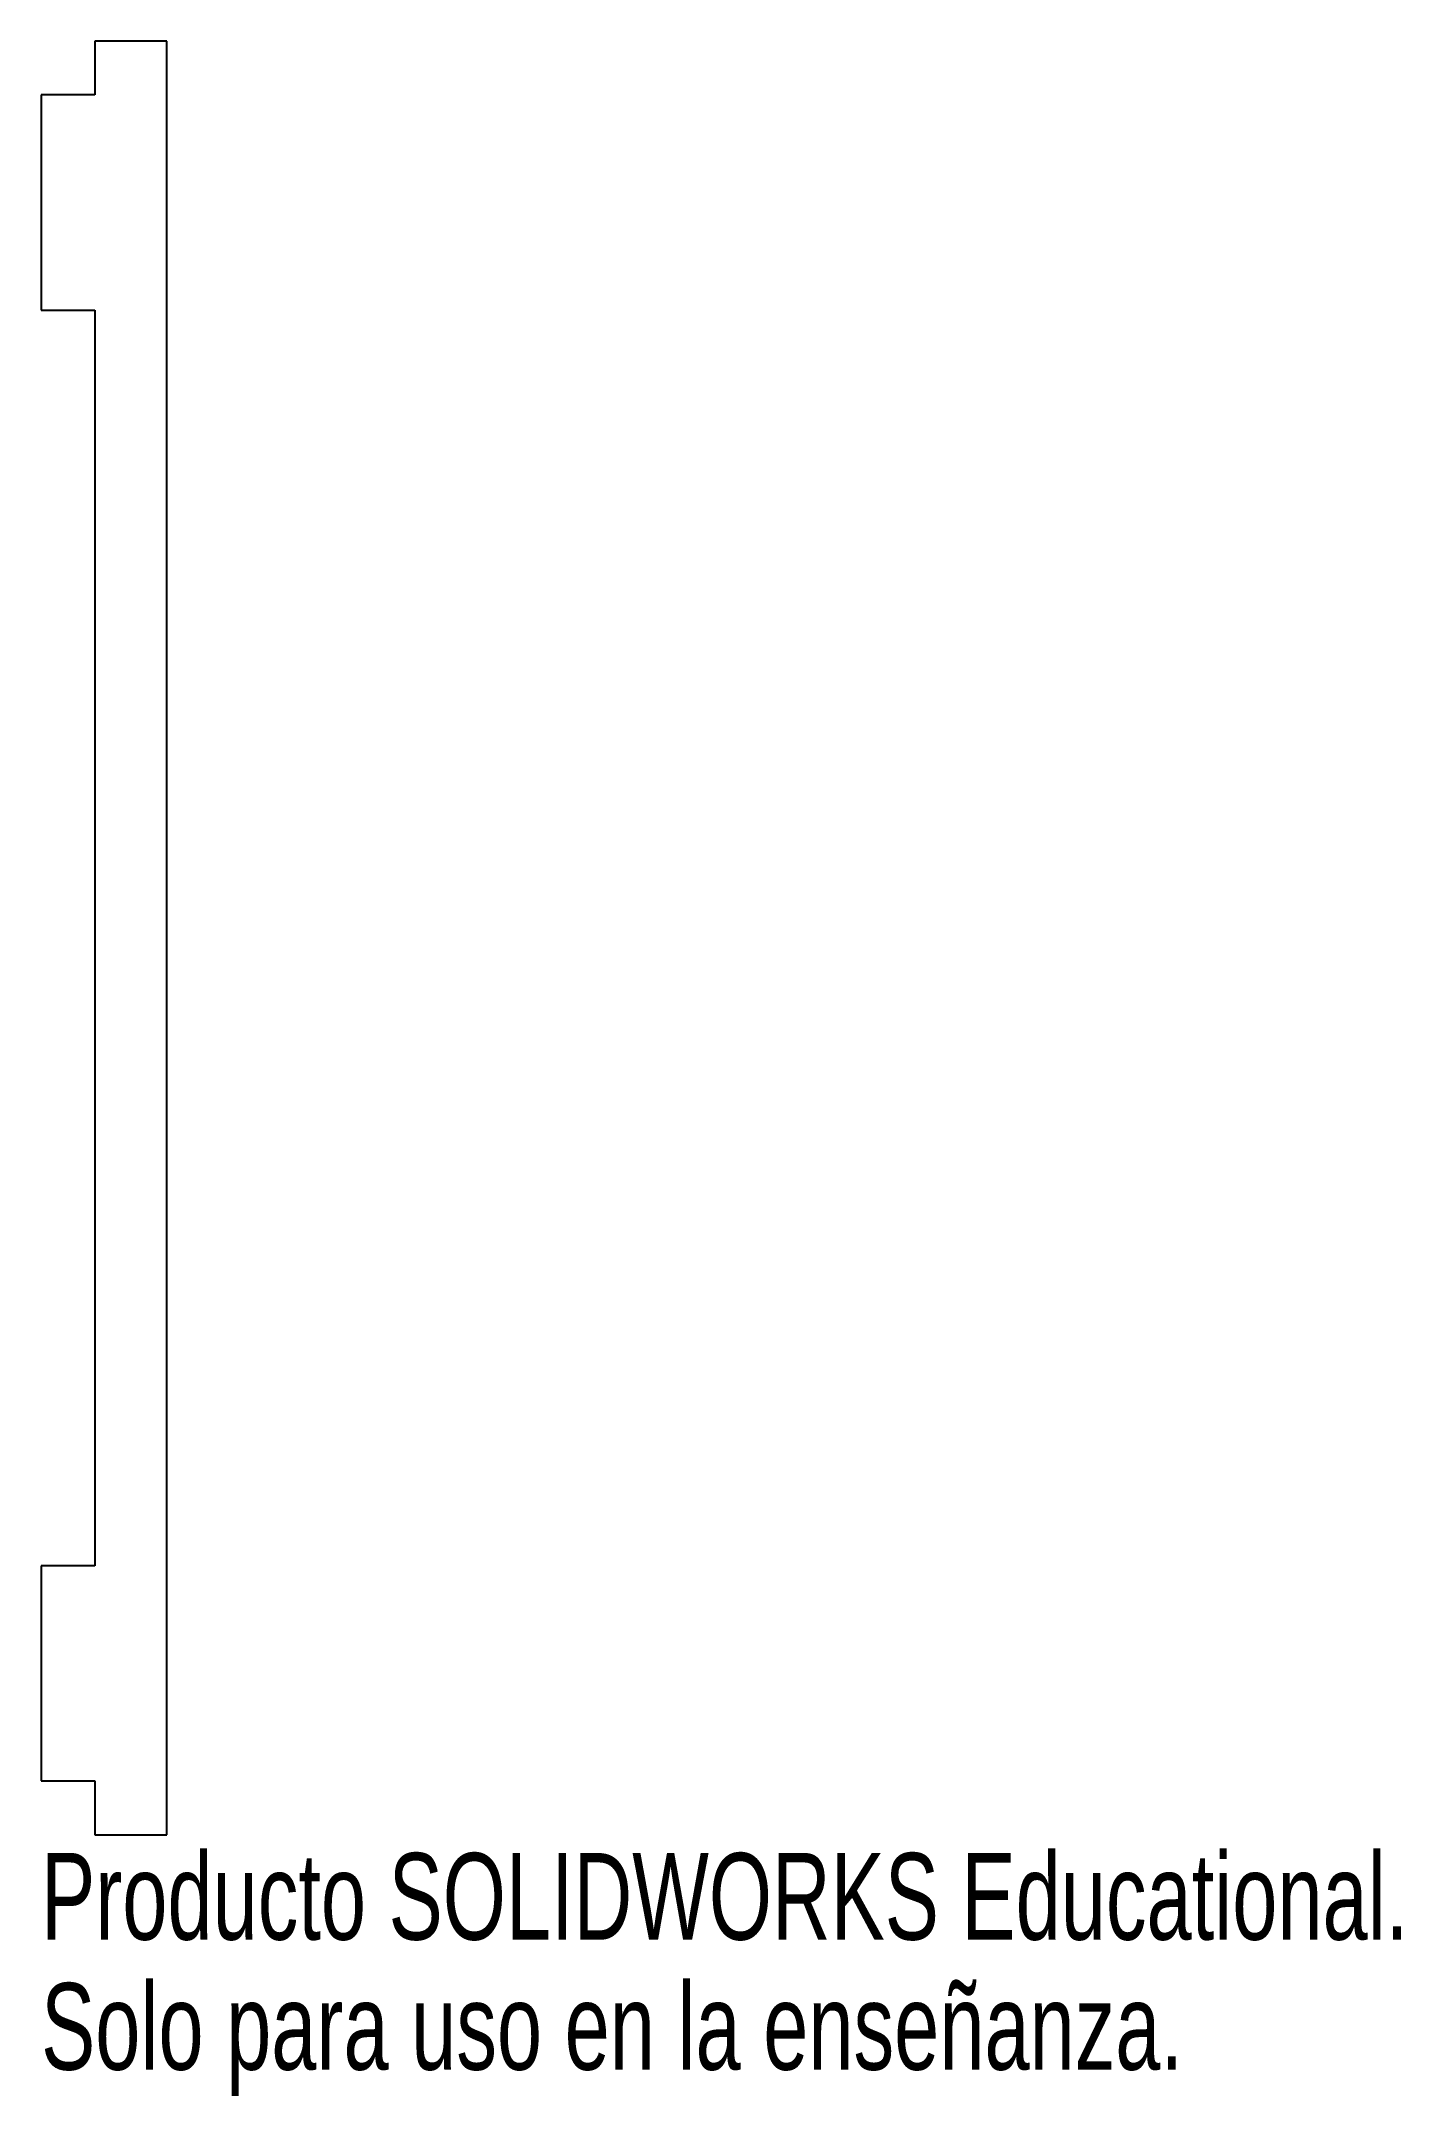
# Model space of a CAD drawing. Header units: millimetres. Extents: x -3 to 73, y -15 to 100.
import ezdxf

# ---------------------------------------------------------------- set-up
doc = ezdxf.new("R2010")
doc.units = ezdxf.units.MM
doc.styles.add('SLDTEXTSTYLE0', font='TXT', dxfattribs={"width": 0.7})

msp = doc.modelspace()

# ---------------------------------------------------------------- linework, layer by layer
at = {"color": 7, "linetype": 'Continuous', "lineweight": 25}
for p, q in [((0, 100), (0, 97)), ((4, 100), (0, 100)), ((4, 0), (4, 100)), ((-3, 97), (-3, 85)), ((0, 97), (-3, 97)), ((-3, 85), (0, 85)), ((0, 85), (0, 15)), ((-3, 15), (-3, 3)), ((0, 15), (-3, 15)), ((-3, 3), (0, 3)), ((0, 3), (0, 0)), ((0, 0), (4, 0))]:
    msp.add_line(p, q, dxfattribs=at)

# ---------------------------------------------------------------- texts
at = {"color": 7, "linetype": 'Continuous', "char_height": 4.8336, "attachment_point": 1, "style": 'SLDTEXTSTYLE0'}
for s, insert in [('Producto SOLIDWORKS Educational.', (-3, -1.02)), ('Solo para uso en la enseñanza.', (-3, -8.27))]:
    msp.add_mtext(s, dxfattribs=dict(at, insert=insert))

doc.saveas('drawing.dxf')
